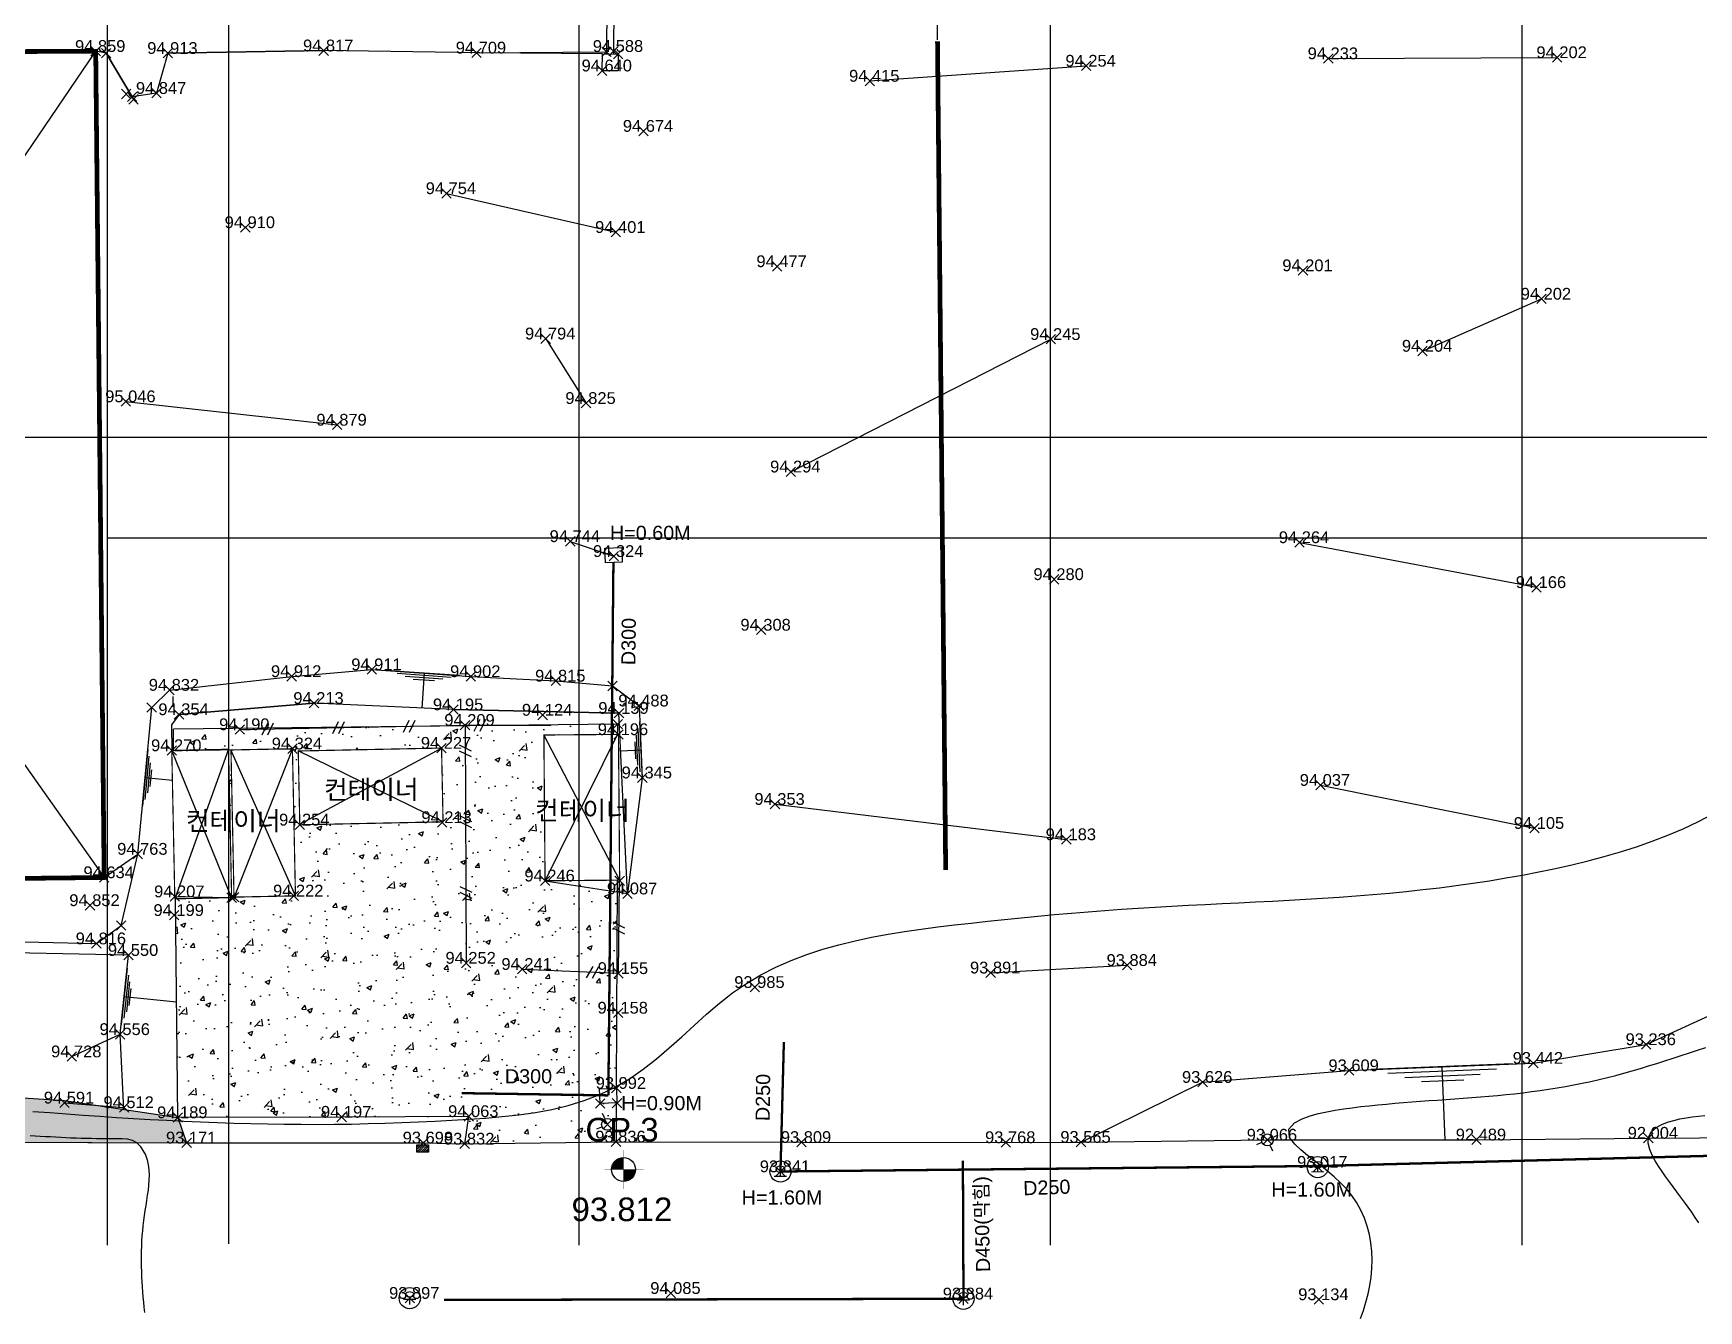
# Model space of a CAD drawing. Header units: millimetres. Extents: x 215151 to 215617, y 463010 to 463219.
# Drawn here: x 215213.4 to 215284.1, y 463063 to 463117.1 of the extents above; entities that cross this region are included whole.
import ezdxf
from ezdxf.enums import TextEntityAlignment as Align

# ---------------------------------------------------------------- set-up
doc = ezdxf.new("R2010")
doc.units = ezdxf.units.MM
doc.header["$MEASUREMENT"] = 0
doc.header["$PDMODE"] = 3
doc.header["$PDSIZE"] = 0.2
doc.linetypes.add('DASHED2', pattern=[0.375, 0.25, -0.125])
for name, color, linetype in [('-$-FH', 2, 'Continuous'), ('-C-지반고', 1, 'Continuous'), ('-C-측점', 6, 'Continuous'), ('1M(48)', 48, 'Continuous'), ("CON'C(31)", 31, 'Continuous'), ('PTANNOTELE', 7, 'Continuous'), ('PTLAYER', 1, 'Continuous'), ('TEXT', 7, 'Continuous'), ('가로등(32)', 32, 'Continuous'), ('경사면(8)', 8, 'Continuous'), ('도각선(5)', 5, 'Continuous'), ('도근점(1)', 1, 'Continuous'), ('도시가스맨홀(50)', 50, 'Continuous'), ('빗물받이(5)', 5, 'Continuous'), ('아스팔트도로(1)', 1, 'Continuous'), ('오수(34)', 34, 'Continuous'), ('우수맨홀(42)', 42, 'Continuous'), ('조경석해치(8)', 8, 'Continuous'), ('조립식건물(40)', 40, 'Continuous'), ('컨테이너(4)', 4, 'Continuous'), ('콘크리트수로(5)', 5, 'Continuous'), ('휀스(70)', 70, 'Continuous')]:
    doc.layers.add(name, color=color, linetype=linetype)
doc.styles.add('Arial_4', font='arial.ttf')
doc.styles.get("Standard").update_dxf_attribs({"font": 'simplex.shx'})
doc.styles.add('돋음체', font='')
doc.styles.get('돋음체').set_extended_font_data('DotumChe')
doc.dimstyles.get("Standard").update_dxf_attribs({"dimtxt": 0.18, "dimasz": 0.18, "dimexe": 0.18, "dimexo": 0.0625, "dimgap": 0.09, "dimtad": 1, "dimzin": 0, "dimdsep": 46, "dimtxsty": 'Standard', "dimcen": 0.09, "dimadec": 0, "dimazin": 0, "dimtfac": 1, "dimtdec": 4, "dimtofl": 0, "dimtmove": 0, "dimatfit": 3, "dimfxl": 1, "dimtolj": 1, "dimtzin": 0, "dimarcsym": 0})

# ---------------------------------------------------------------- blocks, each defined once
blk = doc.blocks.new('P')
at = {"layer": '휀스(70)', "linetype": 'Continuous'}
for points in [[(-0.25, -0.25), (0, 0.25)], [(0, -0.25), (0.25, 0.25)]]:
    blk.add_lwpolyline(points, dxfattribs=at)
blk = doc.blocks.new('o')
at = {"layer": '오수(34)'}
blk.add_circle((0, 0), 0.75, dxfattribs=at)
at = {"layer": '오수(34)', "style": '돋음체'}
blk.add_text('오', height=0.8, dxfattribs=at).set_placement((0, 0), align=Align.MIDDLE)
blk = doc.blocks.new('w')
at = {"layer": '우수맨홀(42)'}
blk.add_circle((0, 0), 0.75, dxfattribs=at)
at = {"layer": '우수맨홀(42)', "style": '돋음체'}
blk.add_text('우', height=0.8, dxfattribs=at).set_placement((0, 0), align=Align.MIDDLE)
blk = doc.blocks.new('F')
at = {"layer": '가로등(32)'}
for p, q in [((-0.19, 0.42), (-0.35, 0.77)), ((0.42, 0.19), (0.77, 0.35)), ((-0.42, -0.19), (-0.77, -0.35)), ((0.19, -0.42), (0.35, -0.77))]:
    blk.add_line(p, q, dxfattribs=at)
blk.add_circle((0, 0), 0.42, dxfattribs=at)
blk = doc.blocks.new('W1')
at = {"layer": '빗물받이(5)'}
h = blk.add_hatch(dxfattribs=at)
h.set_pattern_fill('ANSI31', color=256, scale=0.02, style=0)
h.set_pattern_definition([(45, (-178.083926, -134.613974), (-0.04490128, 0.04490128), [])])
h.paths.add_polyline_path([(0.26, 0.149), (-0.24, 0.149), (-0.24, -0.151), (0.26, -0.151)])
blk.add_lwpolyline([(-0.24, 0.149), (0.26, 0.149), (0.26, -0.151), (-0.24, -0.151), (-0.24, 0.149)], dxfattribs=at)
blk = doc.blocks.new('A$C483728D8')
at = {"layer": '도근점(1)', "color": 1, "const_width": 0.02}
for points in [[(0.803, 0), (0.803, 1.635)], [(1.659, 0.822), (0, 0.822)]]:
    blk.add_lwpolyline(points, dxfattribs=at)
at = {"layer": '도근점(1)', "color": 1, "const_width": 0.506}
for points in [[(0.803, 1.075, 0.414214), (0.55, 0.822, 1)], [(0.803, 0.569, 0.414214), (1.056, 0.822, 1)]]:
    blk.add_lwpolyline(points, format="xyb", dxfattribs=at)
at = {"layer": '도근점(1)', "color": 1}
blk.add_circle((0.803, 0.822), 0.506, dxfattribs=at)
blk = doc.blocks.new('*D20')
at = {"layer": 'DEFPOINTS', "color": 0, "transparency": 16777216}
for p in [(215251.742, 463122.225), (215251.796, 463116.78), (215191.799, 463116.188)]:
    blk.add_point(p, dxfattribs=at)
at = {"layer": 'TEXT', "color": 1, "lineweight": -2, "transparency": 16777216}
for p, q in [((215251.795, 463116.843), (215251.74, 463122.405)), ((215191.798, 463116.251), (215191.743, 463121.813)), ((215192.745, 463121.642), (215218.654, 463121.898)), ((215250.742, 463122.215), (215224.834, 463121.959))]:
    blk.add_line(p, q, dxfattribs=at)
at = {"layer": 'TEXT', "color": 1, "transparency": 16777216}
for points in [[(215250.741, 463122.382), (215250.744, 463122.048), (215251.742, 463122.225)], [(215192.743, 463121.809), (215192.747, 463121.476), (215191.745, 463121.633)]]:
    blk.add_solid(points, dxfattribs=at)
at = {"layer": 'TEXT', "color": 1, "transparency": 16777216, "insert": (215221.744, 463121.929), "char_height": 1, "attachment_point": 5}
blk.add_mtext('\\A1;60.000M', dxfattribs=at)

msp = doc.modelspace()

# ---------------------------------------------------------------- hatches: boundary and pattern name
at = {"layer": "CON'C(31)"}
h = msp.add_hatch(dxfattribs=at)
h.set_pattern_fill('AR-CONC', color=256, scale=0.3)
h.set_pattern_definition([(50, (0, 0), (2.151780548, -0.188256405), [0.225, -2.475]), (355, (0, 0), (-0.416254001, 2.256576401), [0.18, -1.98]), (100.45144446, (0.1793, -0.0157), (1.73552654, 2.068319973), [0.191220576, -2.103426336]), (46.1842, (0, 0.6), (3.201723992, -0.496557842), [0.3375, -3.7125]), (96.6356355, (0.2668, 0.5586), (2.803985837, 2.922355802), [0.286831026, -3.15514128]), (351.184164, (0, 0.6), (2.803985835, 2.9223558), [0.27, -2.970000003]), (21, (0.3, 0.45), (1.7907211564, -1.207856672), [0.225, -2.475]), (326, (0.3, 0.45), (0.729945996, 2.175450135), [0.18, -1.98]), (71.45144474, (0.4492, 0.3493), (2.52066713, 0.967593458), [0.19122057, -2.103426336]), (37.5, (0, 0), (0.036479566, 0.9986815615), [0, -1.956, 0, -2.01, 0, -1.9875]), (7.5, (0, 0), (0.7892086123, 1.1832351356), [0, -1.146, 0, -1.911, 0, -0.7575]), (327.5, (-0.669, 0), (1.6014673085, -0.0676646152), [0, -0.75, 0, -2.34, 0, -3.105]), (317.5, (-0.969, 0), (1.749558508, 0.300314947), [0, -0.975, 0, -1.554, 0, -2.205])])
h.paths.add_polyline_path([(215238.20223, 463081.20906), (215235.15026, 463081.18441), (215235.10033, 463087.36511), (215238.22635, 463087.39036), (215238.22805, 463087.8281), (215228.17419, 463087.71503), (215223.26706, 463087.621), (215223.28566, 463087.66005), (215219.38679, 463087.6162), (215219.39696, 463086.71192), (215221.72606, 463086.75977), (215221.85532, 463080.46786), (215219.46774, 463080.41881), (215219.57205, 463071.14367), (215226.52251, 463071.1639), (215231.91514, 463071.19225), (215231.74041, 463070.02467), (215238.15894, 463070.1127), (215238.16247, 463071.0178), (215238.02726, 463070.95639, -0.10698634), (215238.04981, 463070.85218, -1), (215237.54581, 463070.85218, -0.80670702), (215238.02726, 463070.95639), (215238.16247, 463071.0178), (215238.16538, 463071.76309), (215237.48739, 463071.73649), (215237.46284, 463072.36209), (215238.16782, 463072.38976)])
h.paths.add_polyline_path([(215224.56228, 463080.54318), (215221.95642, 463080.48965), (215221.82821, 463086.73049), (215224.43407, 463086.78403)], flags=16)
h.paths.add_polyline_path([(215224.74665, 463083.55685), (215224.68235, 463086.68685), (215230.75959, 463086.8117), (215230.82389, 463083.6817)], flags=16)
h.paths.add_polyline_path([(215236.60304, 463069.85011), (215240.22616, 463069.85018), (215240.22613, 463071.40237), (215236.603, 463071.40229)], flags=9)
h.paths.add_polyline_path([(215234.64471, 463083.47741), (215238.82151, 463083.47741), (215238.82151, 463084.8493), (215234.64471, 463084.8493)], flags=9)
h.paths.add_polyline_path([(215225.68869, 463084.36153), (215229.8655, 463084.36153), (215229.8655, 463085.73343), (215225.68869, 463085.73343)], flags=8)
h.paths.add_polyline_path([(215219.83436, 463083.03524), (215224.01116, 463083.03524), (215224.01116, 463084.40714), (215219.83436, 463084.40714)], flags=25)
at = {"layer": '조경석해치(8)'}
h = msp.add_hatch(dxfattribs=at)
h.set_pattern_fill('GRAVEL', color=256, scale=2)
h.set_pattern_definition([(228.012787504, (1.44, 2), (-16, -18), [0.269072, -26.638176094]), (184.969740728, (1.26, 1.8), (24, 2), [0.461736, -45.7118495225]), (132.510447078, (0.8, 1.76), (20, -22), [0.325576, -32.232065192]), (267.273689006, (0.02, 1.26), (2, 40), [0.420476, -41.627116083]), (292.833654178, (0, 0.84), (-10, 24), [0.41231, -40.818746256]), (357.273689006, (0.16, 0.46), (-40, 2), [0.420476, -41.627116083]), (37.694240467, (0.58, 0.44), (-26, -20), [0.556058, -55.049697098]), (72.255328375, (1.02, 0.78), (14, 44), [0.524976, -51.972642994]), (121.429565615, (1.18, 1.28), (-16, 26), [0.4219, -41.7681462195]), (175.23635831, (0.96, 1.64), (22, -2), [0.481664, -23.6015251576]), (222.397437798, (0.48, 1.68), (-24, -22), [0.622896, -61.6667500096]), (138.814074834, (2, 1.24), (-14, 12), [0.212602, -21.0476896255]), (171.46923439, (1.84, 1.38), (26, -4), [0.404474, -40.043022832]), (225, (1.44, 1.44), (-2e-16, -2), [0.282842, -2.545585125]), (203.198590514, (1.3, 1.68), (10, 4), [0.152316, -15.079230212]), (291.80140949, (1.16, 1.62), (-2, 6), [0.215406, -10.554923614]), (30.96375653, (1.24, 1.42), (6, 4), [0.349858, -11.31204579]), (161.56505118, (1.54, 1.6), (4, -2), [0.252982, -6.07157332]), (16.389540334, (0, 1.62), (20, 6), [0.3544, -35.085690293]), (70.346175942, (0.34, 1.72), (-8.000000000002, -22.000000000007), [0.297322, -29.434815495]), (293.198590514, (1.54, 2), (-4, 10), [0.30463, -14.926916212]), (343.610459666, (1.66, 1.72), (-20, 6), [0.3544, -35.085690293]), (339.44395478, (0, 0.38), (-10, 4), [0.34176, -16.746247491]), (294.77514057, (0.32, 0.26), (-10, 22), [0.286356, -28.3492861266]), (66.801409486, (1.56, 0), (4, 10), [0.30463, -14.926916212]), (17.354024636, (1.68, 0.28), (-26, -8), [0.335262, -33.1908472285]), (69.44395478, (0.58, 0), (-4, -10), [0.17088, -16.917127491]), (101.30993247, (1.44, 0), (-2, 8), [0.10198, -10.096059027]), (165.96375653, (1.42, 0.1), (6, -2), [0.41231, -7.833901251]), (186.009005957, (1.02, 0.2), (20, 2), [0.3821, -37.827846349]), (303.69006753, (1.24, 1.24), (-2, 4), [0.288444, -6.922658551]), (353.157226587, (1.4, 1), (34, -4), [0.503588, -49.855125248]), (60.9453959, (1.9, 0.94), (-8, -14), [0.205912, -20.385348282]), (90, (2, 1.12), (-2, 2), [0.12, -1.88]), (120.256437164, (0.98, 0.26), (8, -14), [0.277848, -27.507039979]), (48.012787504, (0.84, 0.5), (16, 18), [0.538144, -26.369104094]), (0, (1.2, 0.9), (2, 2), [0.52, -1.48]), (325.30484647, (1.72, 0.9), (20, -14), [0.316228, -31.306548602]), (254.0546041, (1.98, 0.72), (-2, -8), [0.291204, -14.2690157786]), (207.645975364, (1.9, 0.44), (-38, -20), [0.47413, -46.9389483645]), (175.42607874, (1.48, 0.22), (-26, 2), [0.501598, -49.658146816])])
h.paths.add_polyline_path([(215199.13313, 463072.71018), (215193.62077, 463073.77794), (215192.17104, 463074.71418), (215190.82678, 463076.61699), (215190.25122, 463078.72278), (215189.89011, 463082.66356), (215190.5178, 463085.20484), (215189.95347, 463086.06292), (215188.40552, 463084.85649), (215188.42093, 463081.03199), (215188.50713, 463078.77867, 0.06556503), (215189.28285, 463075.94687, 0.06906455), (215190.9488, 463073.05327, 0.1138141), (215194.11677, 463070.59531, 0.1339401), (215196.09528, 463070.09726), (215197.07063, 463070.09736), (215202.82823, 463070.09631), (215211.55032, 463070.09585), (215219.94798, 463070.07168), (215219.57205, 463071.14367), (215214.76504, 463071.86971), (215209.0471, 463072.23027), (215205.26519, 463071.96832)])

# ---------------------------------------------------------------- linework, layer by layer
at = {"layer": '-$-FH'}
for points in [[(215191.77585, 463116.25395), (215216.4486, 463081.32255)], [(215192.11892, 463081.04892), (215216.09039, 463116.36425)]]:
    msp.add_lwpolyline(points, dxfattribs=at)
at = {"layer": '-C-지반고'}
for p, q in [((215216.5353, 463116.28554, 94.83962), (215217.64002, 463114.42783, 94.81546)), ((215219.15243, 463116.28093, 94.91345), (215225.76109, 463116.38729, 94.81732)), ((215232.2395, 463116.2963, 94.70853), (215237.75175, 463116.33804, 94.61214)), ((215268.37288, 463116.05449, 94.23256), (215278.07738, 463116.10025, 94.20158)), ((215248.92178, 463115.10213, 94.41472), (215258.09909, 463115.74003, 94.254)), ((215230.96473, 463110.33439, 94.75397), (215238.14965, 463108.68889, 94.40129)), ((215272.3711, 463103.65034, 94.20391), (215277.41076, 463105.85793, 94.20185)), ((215235.17666, 463104.17157, 94.79385), (215236.88811, 463101.43488, 94.82452)), ((215245.57299, 463098.52973, 94.29446), (215256.60178, 463104.1492, 94.24471)), ((215217.37104, 463101.50926, 95.04553), (215226.32733, 463100.51517, 94.87858)), ((215236.22082, 463095.57801, 94.74433), (215238.06236, 463094.94581, 94.32398)), ((215267.15095, 463095.53274, 94.26422), (215277.20064, 463093.62899, 94.16646)), ((215219.21828, 463089.27296, 94.83151), (215224.40207, 463089.85149, 94.91163)), ((215235.6047, 463089.66004, 94.81513), (215238.00588, 463089.44434, 94.6412)), ((215219.62394, 463088.23849, 94.3535), (215225.34886, 463088.71396, 94.21324)), ((215231.27007, 463088.44202, 94.19546), (215238.28513, 463088.29309, 94.15897)), ((215219.31672, 463086.71027, 94.26972), (215224.43407, 463086.78403, 94.32368)), ((215268.03852, 463085.24065, 94.03697), (215277.11707, 463083.41423, 94.10546)), ((215244.90508, 463084.43231, 94.35301), (215257.25976, 463082.93462, 94.18269)), ((215216.4486, 463081.32255, 94.63443), (215217.87712, 463082.31777, 94.76276)), ((215235.15026, 463081.18441, 94.24622), (215238.65092, 463080.63771, 94.0871)), ((215219.44404, 463080.51229, 94.20698), (215221.85532, 463080.46786, 94.35007)), ((215216.11782, 463078.51829, 94.81648), (215217.17271, 463079.29007, 94.68339)), ((215234.17627, 463077.43271, 94.24106), (215238.26082, 463077.25825, 94.15473)), ((215254.05065, 463077.28356, 93.89066), (215259.84422, 463077.60148, 93.88443)), ((215215.07449, 463073.72615, 94.72755), (215217.12966, 463074.67112, 94.55565)), ((215269.25448, 463073.13699, 93.60851), (215277.06982, 463073.45194, 93.44209)), ((215214.76684, 463071.76678, 94.59097), (215217.29627, 463071.57277, 94.51238)), ((215226.52251, 463071.1639, 94.19659), (215219.57205, 463071.14367, 94.18914)), ((215211.55032, 463070.09585, 92.65984), (215219.94798, 463070.07168, 93.17057)), ((215219.94798, 463070.07168, 93.17057), (215229.98734, 463070.07112, 93.69781)), ((215231.74041, 463070.02467, 93.83157), (215238.15894, 463070.1127, 93.83636)), ((215254.68991, 463070.08729, 93.76806), (215257.88284, 463070.10107, 93.56461)), ((215274.65456, 463070.20155, 92.48852), (215281.94787, 463070.27417, 92.00398))]:
    msp.add_line(p, q, dxfattribs=at)
at = {"layer": '-C-측점'}
for points in [[(215216.5786, 463125.72332), (215216.5786, 463065.72332)], [(215221.71858, 463125.78832), (215221.71858, 463065.78832)], [(215236.5786, 463125.72332), (215236.5786, 463065.72332)], [(215256.5786, 463125.72332), (215256.5786, 463065.72332)], [(215276.5786, 463125.72332), (215276.5786, 463065.72332)], [(215216.5786, 463095.72332), (215299.86862, 463095.72332)]]:
    msp.add_lwpolyline(points, dxfattribs=at)
at = {"layer": '1M(48)'}
for points, elevation in [([(215213.43004, 463071.40313), (215214.13966, 463071.34935), (215214.13966, 463071.34935), (215214.84926, 463071.29533), (215214.84926, 463071.29533), (215215.559, 463071.24316), (215215.559, 463071.24316), (215216.26892, 463071.19358), (215216.26892, 463071.19358), (215216.97903, 463071.14671), (215216.97903, 463071.14671), (215217.68932, 463071.1027), (215217.68932, 463071.1027), (215218.39979, 463071.06168), (215218.39979, 463071.06168), (215219.11043, 463071.02377), (215219.11043, 463071.02377), (215219.82124, 463070.98912), (215219.82124, 463070.98912), (215220.53221, 463070.95787), (215220.53221, 463070.95787), (215221.24333, 463070.93024), (215221.24333, 463070.93024), (215221.95458, 463070.90646), (215221.95458, 463070.90646), (215222.66596, 463070.88676), (215222.66596, 463070.88676), (215223.37745, 463070.87136), (215223.37745, 463070.87136), (215224.08902, 463070.86051), (215224.08902, 463070.86051), (215224.80064, 463070.85444), (215224.80064, 463070.85444), (215225.51229, 463070.85337), (215225.51229, 463070.85337), (215226.22393, 463070.85755), (215226.22393, 463070.85755), (215226.93552, 463070.86721), (215226.93552, 463070.86721), (215227.64701, 463070.88234), (215227.64701, 463070.88234), (215228.35837, 463070.90271), (215228.35837, 463070.90271), (215229.06957, 463070.92807), (215229.06957, 463070.92807), (215229.78059, 463070.95814), (215229.78059, 463070.95814), (215230.4914, 463070.99267), (215230.4914, 463070.99267), (215231.202, 463071.03138), (215231.202, 463071.03138), (215231.91238, 463071.07402), (215231.91238, 463071.07402), (215232.62244, 463071.12154), (215232.62244, 463071.12154), (215233.33171, 463071.17954), (215233.33171, 463071.17954), (215234.03936, 463071.25476), (215234.03936, 463071.25476), (215234.74402, 463071.35395), (215234.74402, 463071.35395), (215235.44366, 463071.48379), (215235.44366, 463071.48379), (215236.13537, 463071.65066), (215236.13537, 463071.65066), (215236.8154, 463071.85999), (215236.8154, 463071.85999), (215237.47916, 463072.11621), (215237.47916, 463072.11621), (215238.12067, 463072.42382), (215238.12067, 463072.42382), (215238.73343, 463072.78531), (215238.73343, 463072.78531), (215239.31729, 463073.19196), (215239.31729, 463073.19196), (215239.87666, 463073.63181), (215239.87666, 463073.63181), (215240.41769, 463074.09407), (215240.41769, 463074.09407), (215240.94746, 463074.56923), (215240.94746, 463074.56923), (215241.47347, 463075.04858), (215241.47347, 463075.04858), (215242.00333, 463075.52364), (215242.00333, 463075.52364), (215242.54462, 463075.98561), (215242.54462, 463075.98561), (215243.10458, 463076.42468), (215243.10458, 463076.42468), (215243.68949, 463076.82982), (215243.68949, 463076.82982), (215244.30057, 463077.1943), (215244.30057, 463077.1943), (215244.93369, 463077.51903), (215244.93369, 463077.51903), (215245.5847, 463077.80625), (215245.5847, 463077.80625), (215246.24994, 463078.05884), (215246.24994, 463078.05884), (215246.9263, 463078.28), (215246.9263, 463078.28), (215247.61122, 463078.47307), (215247.61122, 463078.47307), (215248.30264, 463078.64142), (215248.30264, 463078.64142), (215248.99895, 463078.78832), (215248.99895, 463078.78832), (215249.69887, 463078.91694), (215249.69887, 463078.91694), (215250.40142, 463079.03031), (215250.40142, 463079.03031), (215251.10586, 463079.13136), (215251.10586, 463079.13136), (215251.8116, 463079.2229), (215251.8116, 463079.2229), (215252.51818, 463079.30773), (215252.51818, 463079.30773), (215253.22522, 463079.38858), (215253.22522, 463079.38858), (215253.93254, 463079.46697), (215253.93254, 463079.46697), (215254.64015, 463079.54272), (215254.64015, 463079.54272), (215255.34807, 463079.61558), (215255.34807, 463079.61558), (215256.0563, 463079.68527), (215256.0563, 463079.68527), (215256.76486, 463079.75151), (215256.76486, 463079.75151), (215257.47376, 463079.81403), (215257.47376, 463079.81403), (215258.183, 463079.87257), (215258.183, 463079.87257), (215258.89258, 463079.92688), (215258.89258, 463079.92688), (215259.60248, 463079.97675), (215259.60248, 463079.97675), (215260.31266, 463080.02256), (215260.31266, 463080.02256), (215261.02305, 463080.06495), (215261.02305, 463080.06495), (215261.7336, 463080.10455), (215261.7336, 463080.10455), (215262.44426, 463080.14204), (215262.44426, 463080.14204), (215263.155, 463080.17807), (215263.155, 463080.17807), (215263.86579, 463080.21329), (215263.86579, 463080.21329), (215264.57657, 463080.24836), (215264.57657, 463080.24836), (215265.28733, 463080.28395), (215265.28733, 463080.28395), (215265.99804, 463080.3207), (215265.99804, 463080.3207), (215266.70864, 463080.35926), (215266.70864, 463080.35926), (215267.41911, 463080.40027), (215267.41911, 463080.40027), (215268.12939, 463080.44437), (215268.12939, 463080.44437), (215268.83943, 463080.49219), (215268.83943, 463080.49219), (215269.54917, 463080.54433), (215269.54917, 463080.54433), (215270.25853, 463080.60139), (215270.25853, 463080.60139), (215270.96742, 463080.66395), (215270.96742, 463080.66395), (215271.67574, 463080.7326), (215271.67574, 463080.7326), (215272.3834, 463080.80786), (215272.3834, 463080.80786), (215273.09025, 463080.89027), (215273.09025, 463080.89027), (215273.79617, 463080.98034), (215273.79617, 463080.98034), (215274.50101, 463081.07853), (215274.50101, 463081.07853), (215275.20461, 463081.1853), (215275.20461, 463081.1853), (215275.90678, 463081.30107), (215275.90678, 463081.30107), (215276.60733, 463081.42622), (215276.60733, 463081.42622), (215277.30608, 463081.56111), (215277.30608, 463081.56111), (215278.00281, 463081.70607), (215278.00281, 463081.70607), (215278.69719, 463081.8619), (215278.69719, 463081.8619), (215279.38869, 463082.03004), (215279.38869, 463082.03004), (215280.07666, 463082.21205), (215280.07666, 463082.21205), (215280.76034, 463082.40959), (215280.76034, 463082.40959), (215281.43878, 463082.6244), (215281.43878, 463082.6244), (215282.11085, 463082.85838), (215282.11085, 463082.85838), (215282.77515, 463083.11353), (215282.77515, 463083.11353), (215283.43001, 463083.39201), (215283.43001, 463083.39201), (215284.07336, 463083.69609), (215284.07336, 463083.69609), (215284.70274, 463084.02812)], 94), ([(215269.73434, 463062.6224), (215269.86085, 463062.96324), (215269.86085, 463062.96324), (215269.96989, 463063.31006), (215269.96989, 463063.31006), (215270.06097, 463063.66202), (215270.06097, 463063.66202), (215270.13343, 463064.01829), (215270.13343, 463064.01829), (215270.18638, 463064.37798), (215270.18638, 463064.37798), (215270.21871, 463064.74009), (215270.21871, 463064.74009), (215270.22914, 463065.10349), (215270.22914, 463065.10349), (215270.21628, 463065.46681), (215270.21628, 463065.46681), (215270.17866, 463065.82839), (215270.17866, 463065.82839), (215270.11485, 463066.18627), (215270.11485, 463066.18627), (215270.02359, 463066.53814), (215270.02359, 463066.53814), (215269.90395, 463066.88139), (215269.90395, 463066.88139), (215269.75552, 463067.2132), (215269.75552, 463067.2132), (215269.57854, 463067.53069), (215269.57854, 463067.53069), (215269.37402, 463067.83118), (215269.37402, 463067.83118), (215269.14377, 463068.11244), (215269.14377, 463068.11244), (215268.89254, 463068.37519), (215268.89254, 463068.37519), (215268.62651, 463068.623), (215268.62651, 463068.623), (215268.35029, 463068.85944), (215268.35029, 463068.85944), (215268.06743, 463069.0879), (215268.06743, 463069.0879), (215267.78103, 463069.31192), (215267.78103, 463069.31192), (215267.49446, 463069.53574), (215267.49446, 463069.53574), (215267.21256, 463069.76538), (215267.21256, 463069.76538), (215266.94544, 463070.01189), (215266.94544, 463070.01189), (215266.72832, 463070.30172), (215266.72832, 463070.30172), (215266.70421, 463070.65314), (215266.70421, 463070.65314), (215266.94309, 463070.92069), (215266.94309, 463070.92069), (215267.26376, 463071.09071), (215267.26376, 463071.09071), (215267.60604, 463071.21294), (215267.60604, 463071.21294), (215267.95689, 463071.30827), (215267.95689, 463071.30827), (215268.31202, 463071.3863), (215268.31202, 463071.3863), (215268.66959, 463071.45223), (215268.66959, 463071.45223), (215269.02872, 463071.5092), (215269.02872, 463071.5092), (215269.38885, 463071.55931), (215269.38885, 463071.55931), (215269.74969, 463071.60402), (215269.74969, 463071.60402), (215270.11104, 463071.6444), (215270.11104, 463071.6444), (215270.47267, 463071.68127), (215270.47267, 463071.68127), (215270.83466, 463071.71531), (215270.83466, 463071.71531), (215271.19686, 463071.74705), (215271.19686, 463071.74705), (215271.55935, 463071.77694), (215271.55935, 463071.77694), (215271.92184, 463071.80538), (215271.92184, 463071.80538), (215272.28441, 463071.83272), (215272.28441, 463071.83272), (215272.64704, 463071.85928), (215272.64704, 463071.85928), (215273.00971, 463071.88537), (215273.00971, 463071.88537), (215273.37239, 463071.91128), (215273.37239, 463071.91128), (215273.73506, 463071.93733), (215273.73506, 463071.93733), (215274.0977, 463071.96382), (215274.0977, 463071.96382), (215274.46028, 463071.99109), (215274.46028, 463071.99109), (215274.82277, 463072.01951), (215274.82277, 463072.01951), (215275.18514, 463072.0495), (215275.18514, 463072.0495), (215275.54733, 463072.08156), (215275.54733, 463072.08156), (215275.90928, 463072.11627), (215275.90928, 463072.11627), (215276.27092, 463072.154), (215276.27092, 463072.154), (215276.63221, 463072.19501), (215276.63221, 463072.19501), (215276.99308, 463072.23954), (215276.99308, 463072.23954), (215277.35347, 463072.28783), (215277.35347, 463072.28783), (215277.71329, 463072.34016), (215277.71329, 463072.34016), (215278.07246, 463072.39676), (215278.07246, 463072.39676), (215278.43089, 463072.45788), (215278.43089, 463072.45788), (215278.78848, 463072.52372), (215278.78848, 463072.52372), (215279.14514, 463072.59444), (215279.14514, 463072.59444), (215279.50077, 463072.67016), (215279.50077, 463072.67016), (215279.8553, 463072.75089), (215279.8553, 463072.75089), (215280.20866, 463072.83658), (215280.20866, 463072.83658), (215280.56082, 463072.92707), (215280.56082, 463072.92707), (215280.91178, 463073.0221), (215280.91178, 463073.0221), (215281.26158, 463073.12129), (215281.26158, 463073.12129), (215281.61031, 463073.22421), (215281.61031, 463073.22421), (215281.95812, 463073.33035), (215281.95812, 463073.33035), (215282.30506, 463073.43915), (215282.30506, 463073.43915), (215282.65135, 463073.55004), (215282.65135, 463073.55004), (215282.99714, 463073.66244), (215282.99714, 463073.66244), (215283.34268, 463073.77563), (215283.34268, 463073.77563), (215283.68816, 463073.88898), (215283.68816, 463073.88898), (215284.0338, 463074.00187), (215284.0338, 463074.00187), (215284.37977, 463074.11375)], 93), ([(215284.08497, 463066.67863), (215283.93906, 463066.9031), (215283.93906, 463066.9031), (215283.78831, 463067.12434), (215283.78831, 463067.12434), (215283.63384, 463067.34301), (215283.63384, 463067.34301), (215283.47664, 463067.55973), (215283.47664, 463067.55973), (215283.31762, 463067.77512), (215283.31762, 463067.77512), (215283.15763, 463067.98979), (215283.15763, 463067.98979), (215282.99756, 463068.2044), (215282.99756, 463068.2044), (215282.83838, 463068.41967), (215282.83838, 463068.41967), (215282.68123, 463068.63643), (215282.68123, 463068.63643), (215282.52757, 463068.85567), (215282.52757, 463068.85567), (215282.37938, 463069.07864), (215282.37938, 463069.07864), (215282.23964, 463069.30699), (215282.23964, 463069.30699), (215282.11317, 463069.54291), (215282.11317, 463069.54291), (215282.0088, 463069.78926), (215282.0088, 463069.78926), (215281.94439, 463070.04863), (215281.94439, 463070.04863), (215281.95685, 463070.31441), (215281.95685, 463070.31441), (215282.08015, 463070.54962), (215282.08015, 463070.54962), (215282.28066, 463070.72562), (215282.28066, 463070.72562), (215282.51561, 463070.85331), (215282.51561, 463070.85331), (215282.76552, 463070.949), (215282.76552, 463070.949), (215283.0227, 463071.02327), (215283.0227, 463071.02327), (215283.28376, 463071.08253), (215283.28376, 463071.08253), (215283.54708, 463071.13083), (215283.54708, 463071.13083), (215283.81179, 463071.1709), (215283.81179, 463071.1709), (215284.07738, 463071.20463), (215284.07738, 463071.20463), (215284.34354, 463071.23343)], 92), ([(215213.30676, 463070.38653), (215213.52314, 463070.37211), (215213.52314, 463070.37211), (215213.73954, 463070.3581), (215213.73954, 463070.3581), (215213.95598, 463070.34459), (215213.95598, 463070.34459), (215214.17245, 463070.33169), (215214.17245, 463070.33169), (215214.38896, 463070.3195), (215214.38896, 463070.3195), (215214.60552, 463070.30812), (215214.60552, 463070.30812), (215214.82212, 463070.29764), (215214.82212, 463070.29764), (215215.03877, 463070.28814), (215215.03877, 463070.28814), (215215.25547, 463070.27971), (215215.25547, 463070.27971), (215215.4722, 463070.27243), (215215.4722, 463070.27243), (215215.68897, 463070.26639), (215215.68897, 463070.26639), (215215.90578, 463070.26164), (215215.90578, 463070.26164), (215216.12261, 463070.25827), (215216.12261, 463070.25827), (215216.33945, 463070.25633), (215216.33945, 463070.25633), (215216.55631, 463070.25589), (215216.55631, 463070.25589), (215216.77316, 463070.25698), (215216.77316, 463070.25698), (215216.99, 463070.25965), (215216.99, 463070.25965), (215217.20684, 463070.25942), (215217.20684, 463070.25942), (215217.42282, 463070.24156), (215217.42282, 463070.24156), (215217.63208, 463070.18654), (215217.63208, 463070.18654), (215217.81788, 463070.07641), (215217.81788, 463070.07641), (215217.97001, 463069.92236), (215217.97001, 463069.92236), (215218.09589, 463069.74599), (215218.09589, 463069.74599), (215218.19575, 463069.5537), (215218.19575, 463069.5537), (215218.26897, 463069.34973), (215218.26897, 463069.34973), (215218.31732, 463069.13845), (215218.31732, 463069.13845), (215218.34412, 463068.92333), (215218.34412, 463068.92333), (215218.35319, 463068.70671), (215218.35319, 463068.70671), (215218.34821, 463068.48994), (215218.34821, 463068.48994), (215218.33243, 463068.27368), (215218.33243, 463068.27368), (215218.30862, 463068.05814), (215218.30862, 463068.05814), (215218.27919, 463067.8433), (215218.27919, 463067.8433), (215218.2462, 463067.62897), (215218.2462, 463067.62897), (215218.21154, 463067.4149), (215218.21154, 463067.4149), (215218.17702, 463067.20081), (215218.17702, 463067.20081), (215218.14441, 463066.98642), (215218.14441, 463066.98642), (215218.11534, 463066.77153), (215218.11534, 463066.77153), (215218.09022, 463066.55614), (215218.09022, 463066.55614), (215218.06897, 463066.34033), (215218.06897, 463066.34033), (215218.05152, 463066.12417), (215218.05152, 463066.12417), (215218.03777, 463065.90776), (215218.03777, 463065.90776), (215218.02761, 463065.69114), (215218.02761, 463065.69114), (215218.02092, 463065.47439), (215218.02092, 463065.47439), (215218.01756, 463065.25756), (215218.01756, 463065.25756), (215218.0174, 463065.0407), (215218.0174, 463065.0407), (215218.02029, 463064.82387), (215218.02029, 463064.82387), (215218.02606, 463064.60709), (215218.02606, 463064.60709), (215218.03453, 463064.3904), (215218.03453, 463064.3904), (215218.04555, 463064.17382), (215218.04555, 463064.17382), (215218.05891, 463063.95738), (215218.05891, 463063.95738), (215218.07444, 463063.74108), (215218.07444, 463063.74108), (215218.09194, 463063.52493), (215218.09194, 463063.52493), (215218.1112, 463063.30893), (215218.1112, 463063.30893), (215218.13203, 463063.09308), (215218.13203, 463063.09308), (215218.15421, 463062.87736)], 93)]:
    msp.add_lwpolyline(points, dxfattribs=dict(at, elevation=elevation))
at = {"layer": "CON'C(31)"}
for points in [[(215219.37625, 463088.55357), (215219.37125, 463088.9978)], [(215238.22805, 463087.8281), (215219.38679, 463087.6162)], [(215238.22805, 463087.8281), (215238.22635, 463087.39036)], [(215219.39696, 463086.71192), (215219.38679, 463087.6162)], [(215238.20223, 463081.20906), (215238.16782, 463072.38976)], [(215219.57205, 463071.14367), (215219.46774, 463080.41881)], [(215238.16538, 463071.76309), (215238.15894, 463070.1127)], [(215231.74041, 463070.02467), (215231.91514, 463071.19225), (215226.52251, 463071.1639), (215219.57205, 463071.14367)]]:
    msp.add_lwpolyline(points, dxfattribs=at)
at = {"layer": 'PTLAYER'}
for p in [(215216.09039, 463116.36425, 94.85914), (215216.5353, 463116.28554, 94.83962), (215219.15243, 463116.28093, 94.91345), (215225.76109, 463116.38729, 94.81732), (215232.2395, 463116.2963, 94.70853), (215237.75175, 463116.33804, 94.61214), (215238.05206, 463116.36528, 94.58777), (215238.24938, 463116.24401, 94.64342), (215258.09909, 463115.74003, 94.254), (215268.37288, 463116.05449, 94.23256), (215278.07738, 463116.10025, 94.20158), (215237.57613, 463115.5387, 94.63973), (215248.92178, 463115.10213, 94.41472), (215217.38716, 463114.54786, 94.90451), (215217.64002, 463114.42783, 94.81546), (215217.69749, 463114.32183, 94.96597), (215218.67243, 463114.58557, 94.84717), (215239.32727, 463112.97753, 94.67441), (215230.96473, 463110.33439, 94.75397), (215222.43589, 463108.89236, 94.90956), (215238.14965, 463108.68889, 94.40129), (215244.99278, 463107.23718, 94.47738), (215267.29724, 463107.0639, 94.20053), (215277.41076, 463105.85793, 94.20185), (215235.17666, 463104.17157, 94.79385), (215256.60178, 463104.1492, 94.24471), (215272.3711, 463103.65034, 94.20391), (215217.37104, 463101.50926, 95.04553), (215236.88811, 463101.43488, 94.82452), (215226.32733, 463100.51517, 94.87858), (215245.57299, 463098.52973, 94.29446), (215236.22082, 463095.57801, 94.74433), (215267.15095, 463095.53274, 94.26422), (215238.06236, 463094.94581, 94.32398), (215256.7424, 463093.96666, 94.28002), (215277.20064, 463093.62899, 94.16646), (215244.31351, 463091.82058, 94.3078), (215224.40207, 463089.85149, 94.91163), (215227.80723, 463090.14224, 94.91083), (215231.99794, 463089.85058, 94.90235), (215235.6047, 463089.66004, 94.81513), (215219.21828, 463089.27296, 94.83151), (215238.00588, 463089.44434, 94.6412), (215218.46406, 463088.53036, 94.77199), (215219.62394, 463088.23849, 94.3535), (215225.34886, 463088.71396, 94.21324), (215231.27007, 463088.44202, 94.19546), (215235.04777, 463088.21419, 94.12404), (215238.28513, 463088.29309, 94.15897), (215239.1346, 463088.60829, 94.48792), (215222.20299, 463087.60061, 94.18971), (215231.7542, 463087.78363, 94.20884), (215238.22805, 463087.8281, 94.1834), (215224.43407, 463086.78403, 94.32368), (215230.75959, 463086.8117, 94.22674), (215238.2638, 463087.39066, 94.19556), (215219.31672, 463086.71027, 94.26972), (215239.27514, 463085.55558, 94.34501), (215268.03852, 463085.24065, 94.03697), (215244.90508, 463084.43231, 94.35301), (215224.74665, 463083.55685, 94.25373), (215230.78206, 463083.65904, 94.21293), (215277.11707, 463083.41423, 94.10546), (215257.25976, 463082.93462, 94.18269), (215217.87712, 463082.31777, 94.76276), (215216.4486, 463081.32255, 94.63443), (215235.15026, 463081.18441, 94.24622), (215238.31396, 463081.18046, 94.08261), (215219.44404, 463080.51229, 94.20698), (215221.85532, 463080.46786, 94.35007), (215221.95642, 463080.48965, 94.27353), (215224.48961, 463080.54612, 94.22222), (215238.65092, 463080.63771, 94.0871), (215215.8474, 463080.13995, 94.85225), (215219.4186, 463079.72035, 94.19909), (215217.17271, 463079.29007, 94.68339), (215216.11782, 463078.51829, 94.81648), (215217.48404, 463078.02781, 94.54988), (215231.80285, 463077.69552, 94.25238), (215259.84422, 463077.60148, 93.88443), (215234.17627, 463077.43271, 94.24106), (215238.26082, 463077.25825, 94.15473), (215254.05065, 463077.28356, 93.89066), (215244.05179, 463076.66793, 93.98513), (215238.25371, 463075.57918, 94.15784), (215217.12966, 463074.67112, 94.55565), (215281.85705, 463074.24399, 93.23552), (215215.07449, 463073.72615, 94.72755), (215277.06982, 463073.45194, 93.44209), (215263.04283, 463072.64412, 93.62565), (215269.25448, 463073.13699, 93.60851), (215238.17481, 463072.39003, 93.99174), (215214.76684, 463071.76678, 94.59097), (215217.29627, 463071.57277, 94.51238), (215237.48739, 463071.73649, 93.97365), (215238.20004, 463071.74701, 93.98823), (215219.57205, 463071.14367, 94.18914), (215226.52251, 463071.1639, 94.19659), (215231.91514, 463071.19225, 94.06315), (215231.91514, 463071.19225, 94.06315), (215237.79781, 463070.85218, 93.95173), (215219.94798, 463070.07168, 93.17057), (215229.98734, 463070.07112, 93.69781), (215231.74041, 463070.02467, 93.83157), (215238.15894, 463070.1127, 93.83636), (215246.02719, 463070.09365, 93.80924), (215254.68991, 463070.08729, 93.76806), (215257.88284, 463070.10107, 93.56461), (215265.78894, 463070.19238, 93.06626), (215274.65456, 463070.20155, 92.48852), (215281.94787, 463070.27417, 92.00398), (215245.13536, 463068.8536, 93.84147), (215267.92578, 463069.04066, 93.01707), (215229.41013, 463063.48463, 93.89655), (215240.48887, 463063.69215, 94.08479), (215252.89698, 463063.4566, 93.88431), (215267.9726, 463063.42838, 93.134)]:
    msp.add_point(p, dxfattribs=at)
at = {"layer": '경사면(8)'}
for p, q in [((215231.52416, 463089.88355), (215228.5314, 463090.09184)), ((215231.16806, 463089.80809), (215228.87361, 463089.96778)), ((215230.81196, 463089.73263), (215229.21582, 463089.84372)), ((215230.81196, 463089.73263), (215229.21582, 463089.84372)), ((215230.02778, 463089.98769), (215229.9245, 463088.50382)), ((215230.45586, 463089.65717), (215229.55803, 463089.71966)), ((215239.27645, 463085.52728), (215239.16607, 463087.92474)), ((215238.99807, 463086.35535), (215238.96495, 463087.07459)), ((215239.09086, 463086.07933), (215239.03199, 463087.35798)), ((215239.09086, 463086.07933), (215239.03199, 463087.35798)), ((215239.18365, 463085.80331), (215239.09903, 463087.64136)), ((215218.29619, 463086.75346), (215218.07045, 463084.3641)), ((215218.3495, 463086.46718), (215218.17643, 463084.63534)), ((215239.22126, 463086.72601), (215238.3619, 463086.68645)), ((215218.18332, 463085.55878), (215219.34262, 463085.44926)), ((215218.4028, 463086.1809), (215218.28241, 463084.90657)), ((215218.4028, 463086.1809), (215218.28241, 463084.90657)), ((215218.45611, 463085.89461), (215218.38839, 463085.17781)), ((215217.42549, 463077.47323), (215217.17351, 463075.0865)), ((215217.47565, 463077.18638), (215217.28247, 463075.35655)), ((215217.52581, 463076.89953), (215217.39142, 463075.6266)), ((215217.52581, 463076.89953), (215217.39142, 463075.6266)), ((215217.57597, 463076.61268), (215217.50038, 463075.89666)), ((215217.2995, 463076.27986), (215219.51692, 463076.04576)), ((215276.19156, 463073.41655), (215270.19643, 463073.17495)), ((215275.50018, 463073.18852), (215270.90391, 463073.0033)), ((215274.8088, 463072.9605), (215271.6114, 463072.83165)), ((215274.8088, 463072.9605), (215271.6114, 463072.83165)), ((215273.19399, 463073.29575), (215273.31874, 463070.20017)), ((215274.11742, 463072.73248), (215272.31888, 463072.65999))]:
    msp.add_line(p, q, dxfattribs=at)
for points in [[(215257.88284, 463070.10107), (215263.04283, 463072.64412), (215269.25448, 463073.13699), (215277.06982, 463073.45194), (215281.85705, 463074.24399), (215285.53263, 463075.91488), (215289.55418, 463078.13032), (215294.64029, 463078.3771), (215296.12329, 463081.13092), (215295.06911, 463087.84904), (215295.66175, 463096.38686), (215296.58852, 463103.96236), (215296.43448, 463112.19556), (215296.54151, 463119.06175), (215297.46815, 463123.13545)], [(215192.72124, 463081.05569), (215193.15384, 463079.75814), (215194.54432, 463079.02386), (215203.63208, 463078.69057), (215211.22448, 463078.63995), (215216.11782, 463078.51829), (215217.17271, 463079.29007), (215217.87712, 463082.31777), (215218.46406, 463088.53036), (215219.21828, 463089.27296), (215224.40207, 463089.85149), (215227.80723, 463090.14224), (215231.99794, 463089.85058), (215235.6047, 463089.66004), (215238.00588, 463089.44434), (215239.1346, 463088.60829), (215239.27514, 463085.55558), (215238.65092, 463080.63771), (215238.28513, 463088.29309), (215231.27007, 463088.44202), (215225.34886, 463088.71396), (215219.62394, 463088.23849), (215219.29987, 463087.79973), (215219.31672, 463086.71027)], [(215217.28734, 463071.48875), (215217.12966, 463074.67112), (215217.48404, 463078.02781), (215210.49556, 463078.17086), (215203.41331, 463078.3341), (215194.36346, 463078.73185), (215192.10313, 463079.52429), (215192.11892, 463081.04892)]]:
    msp.add_lwpolyline(points, dxfattribs=at)
at = {"layer": '도각선(5)'}
msp.add_lwpolyline([(215150.7772, 463100), (215374.99597, 463100)], dxfattribs=at)
at = {"layer": '아스팔트도로(1)'}
for points in [[(215237.58094, 463116.24854), (215232.3871, 463116.29529), (215225.76109, 463116.38729), (215219.15243, 463116.28093), (215218.67243, 463114.58557), (215217.64002, 463114.42783), (215216.5353, 463116.28554), (215216.09039, 463116.36425)], [(215211.55032, 463070.09585), (215219.94798, 463070.07168), (215229.98734, 463070.07112), (215231.74041, 463070.02467), (215238.15894, 463070.1127), (215246.02719, 463070.09365), (215254.68991, 463070.08729), (215257.88284, 463070.10107), (215265.78894, 463070.19238), (215274.65456, 463070.20155), (215281.94787, 463070.27417), (215288.44106, 463070.30769)]]:
    msp.add_lwpolyline(points, dxfattribs=at)
at = {"layer": '오수(34)', "linetype": 'DASHED2', "ltscale": 5, "const_width": 0.1}
msp.add_lwpolyline([(215245.27921, 463074.34708), (215245.13536, 463068.8536), (215268.06743, 463069.0879), (215298.62583, 463069.88519), (215298.84728, 463053.55484)], dxfattribs=at)
at = {"layer": '우수맨홀(42)', "linetype": 'DASHED2', "ltscale": 5, "const_width": 0.1}
for points in [[(215237.83492, 463072.08166), (215238.04954, 463094.68217)], [(215237.83492, 463072.08166), (215231.61889, 463072.17632)], [(215252.89698, 463063.4566), (215252.87249, 463069.30968)], [(215252.89698, 463063.4566), (215230.86809, 463063.40613)]]:
    msp.add_lwpolyline(points, dxfattribs=at)
at = {"layer": '조경석해치(8)'}
msp.add_lwpolyline([(215188.40552, 463084.85649), (215189.95347, 463086.06292), (215190.5178, 463085.20484), (215189.89011, 463082.66356), (215190.25122, 463078.72278), (215190.82678, 463076.61699), (215192.17104, 463074.71418), (215193.62077, 463073.77794), (215199.13313, 463072.71018), (215205.26519, 463071.96832), (215209.0471, 463072.23027), (215214.76504, 463071.86971), (215219.57205, 463071.14367), (215219.94798, 463070.07168)], dxfattribs=at)
at = {"layer": '조립식건물(40)', "linetype": 'DASHED2', "ltscale": 10, "const_width": 0.2}
msp.add_lwpolyline([(215251.79584, 463116.78047), (215252.14271, 463081.64199)], dxfattribs=at)
at = {"layer": '조립식건물(40)', "const_width": 0.2}
msp.add_lwpolyline([(215192.11892, 463081.04892), (215216.4486, 463081.32255), (215216.09039, 463116.36425), (215191.77585, 463116.25395), (215192.11892, 463081.04892)], dxfattribs=at)
at = {"layer": '조립식건물(40)'}
for points in [[(215191.77585, 463116.25395), (215216.4486, 463081.32255)], [(215192.11892, 463081.04892), (215216.09039, 463116.36425)]]:
    msp.add_lwpolyline(points, dxfattribs=at)
at = {"layer": '컨테이너(4)', "const_width": 0.05}
for points in [[(215235.15026, 463081.18441), (215235.10033, 463087.36511), (215238.2638, 463087.39066), (215238.31372, 463081.20996)], [(215219.31672, 463086.71027), (215219.44597, 463080.41836), (215221.85532, 463080.46786), (215221.72606, 463086.75977)], [(215221.95642, 463080.48965), (215221.82821, 463086.73049), (215224.43407, 463086.78403), (215224.56228, 463080.54318)], [(215224.74665, 463083.55685), (215224.68235, 463086.68685), (215230.75959, 463086.8117), (215230.82389, 463083.6817)]]:
    msp.add_lwpolyline(points, close=True, dxfattribs=at)
at = {"layer": '컨테이너(4)'}
for points in [[(215235.10033, 463087.36511), (215238.31372, 463081.20996)], [(215235.15026, 463081.18441), (215238.22635, 463087.39036)], [(215221.85532, 463080.46786), (215219.31672, 463086.71027)], [(215221.72606, 463086.75977), (215219.44597, 463080.41836)], [(215224.56228, 463080.54318), (215221.82821, 463086.73049)], [(215224.43407, 463086.78403), (215221.95642, 463080.48965)], [(215230.82389, 463083.6817), (215224.68235, 463086.68685)], [(215224.74616, 463083.58057), (215230.75959, 463086.8117)]]:
    msp.add_lwpolyline(points, dxfattribs=at)
at = {"layer": '콘크리트수로(5)'}
for points in [[(215217.98578, 463145.96954), (215225.8298, 463146.03239), (215231.60898, 463146.12682), (215238.22946, 463146.14124), (215238.19003, 463140.39067), (215238.16653, 463133.24362), (215238.05125, 463116.24535)], [(215217.98578, 463145.66953), (215225.83346, 463145.73241), (215231.61175, 463145.82682), (215237.92739, 463145.84058), (215237.89004, 463140.39219), (215237.86653, 463133.24513), (215237.75126, 463116.24739)]]:
    msp.add_lwpolyline(points, dxfattribs=at)
for points in [[(215237.57613, 463115.5387), (215237.58094, 463116.24854), (215238.24938, 463116.24401), (215238.24456, 463115.53416)], [(215238.40021, 463095.3225), (215238.42476, 463094.6969), (215237.71279, 463094.66896), (215237.68825, 463095.29457)], [(215238.17481, 463072.39003), (215238.19936, 463071.76442), (215237.48739, 463071.73649), (215237.46284, 463072.36209)]]:
    msp.add_lwpolyline(points, close=True, dxfattribs=at)
at = {"layer": '휀스(70)'}
for points in [[(215222.20299, 463087.60061), (215231.7542, 463087.78363), (215235.3905, 463087.78363)], [(215231.7542, 463087.78363), (215231.80285, 463077.69552)], [(215234.17627, 463077.43271), (215238.26082, 463077.25825), (215238.31396, 463081.18046)]]:
    msp.add_lwpolyline(points, dxfattribs=at)

# ---------------------------------------------------------------- block references
at = {"layer": '가로등(32)', "xscale": 0.6, "yscale": 0.6, "zscale": 0.6}
for p in [(215237.79781, 463070.85218), (215265.78894, 463070.19238)]:
    msp.add_blockref('F', p, dxfattribs=at)
at = {"layer": '도근점(1)'}
msp.add_blockref('A$C483728D8', (215237.6777, 463068.11472), dxfattribs=at)
at = {"layer": '도시가스맨홀(50)', "xscale": 0.6, "yscale": 0.6, "zscale": 0.6}
for name, p in [('o', (215245.13536, 463068.8536)), ('o', (215267.92578, 463069.04066)), ('w', (215229.41013, 463063.48463)), ('w', (215252.89698, 463063.4566))]:
    msp.add_blockref(name, p, dxfattribs=at)
at = {"layer": '콘크리트수로(5)'}
msp.add_blockref('W1', (215229.94624, 463069.83078), dxfattribs=at)
at = {"layer": '휀스(70)'}
for p, rotation in [((215223.39203, 463087.62339), 1.097809788856094), ((215226.39148, 463087.68087), 1.097809788856094), ((215229.39093, 463087.73835), 1.097809788856094), ((215231.75945, 463086.69541), 270.2763418683718), ((215231.77392, 463083.69545), 270.2763418683718), ((215231.78838, 463080.69548), 270.2763418683718), ((215238.28672, 463079.16979), 89.2237182963981), ((215237.17353, 463077.30469), 357.5541738033302)]:
    msp.add_blockref('P', p, dxfattribs=dict(at, rotation=rotation))
msp.add_blockref('P', (215232.3905, 463087.78363), dxfattribs=at)

# ---------------------------------------------------------------- texts
at = {"layer": 'PTANNOTELE', "style": 'Arial_4'}
for s, p in [('94.859', (215215.21376, 463116.33328)), ('94.913', (215218.2758, 463116.24997)), ('94.817', (215224.88446, 463116.35633)), ('94.709', (215231.36287, 463116.26533)), ('94.588', (215237.17543, 463116.33432)), ('94.640', (215236.69949, 463115.50773)), ('94.254', (215257.22245, 463115.70906)), ('94.233', (215267.49624, 463116.02353)), ('94.202', (215277.20075, 463116.06929)), ('94.415', (215248.04514, 463115.07117)), ('94.847', (215217.7958, 463114.55461)), ('94.674', (215238.45064, 463112.94656)), ('94.754', (215230.0881, 463110.30343)), ('94.910', (215221.55926, 463108.86139)), ('94.401', (215237.27302, 463108.65793)), ('94.477', (215244.11615, 463107.20622)), ('94.201', (215266.42061, 463107.03294)), ('94.202', (215276.53413, 463105.82697)), ('94.794', (215234.30003, 463104.1406)), ('94.245', (215255.72514, 463104.11823)), ('94.204', (215271.49447, 463103.61938)), ('95.046', (215216.49441, 463101.4783)), ('94.825', (215236.01147, 463101.40391)), ('94.879', (215225.4507, 463100.48421)), ('94.294', (215244.69635, 463098.49877)), ('94.744', (215235.34418, 463095.54705)), ('94.264', (215266.27431, 463095.50177)), ('94.324', (215237.18573, 463094.91485)), ('94.280', (215255.86576, 463093.9357)), ('94.166', (215276.32401, 463093.59802)), ('94.308', (215243.43687, 463091.78961)), ('94.911', (215226.93059, 463090.11127)), ('94.912', (215223.52544, 463089.82053)), ('94.902', (215231.12131, 463089.81961)), ('94.815', (215234.72807, 463089.62907)), ('94.832', (215218.34164, 463089.242)), ('94.213', (215224.47223, 463088.683)), ('94.488', (215238.25796, 463088.57732)), ('94.354', (215218.74731, 463088.20753)), ('94.195', (215230.39344, 463088.41106)), ('94.124', (215234.17114, 463088.18322)), ('94.159', (215237.40849, 463088.26213)), ('94.190', (215221.32636, 463087.56964)), ('94.209', (215230.87756, 463087.75267)), ('94.196', (215237.38717, 463087.3597)), ('94.270', (215218.44008, 463086.67931)), ('94.324', (215223.55744, 463086.75306)), ('94.227', (215229.88296, 463086.78074)), ('94.345', (215238.39851, 463085.52461)), ('94.037', (215267.16189, 463085.20969)), ('94.353', (215244.02845, 463084.40135)), ('94.213', (215229.90542, 463083.62808)), ('94.254', (215223.87002, 463083.52589)), ('94.105', (215276.24044, 463083.38327)), ('94.763', (215217.00048, 463082.28681)), ('94.183', (215256.38312, 463082.90365)), ('94.634', (215215.57197, 463081.29158)), ('94.246', (215234.27362, 463081.15345)), ('94.852', (215214.97077, 463080.10899)), ('94.207', (215218.56741, 463080.48132)), ('94.222', (215223.61298, 463080.51516)), ('94.087', (215237.77429, 463080.60675)), ('94.199', (215218.54197, 463079.68939)), ('94.816', (215215.24119, 463078.48733)), ('94.550', (215216.60741, 463077.99685)), ('94.252', (215230.92622, 463077.66455)), ('94.241', (215233.29963, 463077.40175)), ('93.884', (215258.96759, 463077.57052)), ('94.155', (215237.38418, 463077.22728)), ('93.985', (215243.17515, 463076.63697)), ('93.891', (215253.17401, 463077.25259)), ('94.158', (215237.37708, 463075.54822)), ('94.556', (215216.25302, 463074.64016)), ('93.236', (215280.98042, 463074.21302)), ('94.728', (215214.19786, 463073.69519)), ('93.609', (215268.37784, 463073.10602)), ('93.442', (215276.19319, 463073.42098)), ('93.992', (215237.29817, 463072.35907)), ('93.626', (215262.1662, 463072.61315)), ('94.591', (215213.8902, 463071.73582)), ('94.512', (215216.41963, 463071.5418)), ('94.189', (215218.69542, 463071.1127)), ('94.197', (215225.64588, 463071.13294)), ('94.063', (215231.03851, 463071.16129)), ('94.063', (215231.03851, 463071.16129)), ('92.004', (215281.07124, 463070.24321)), ('93.171', (215219.07134, 463070.04072)), ('93.698', (215229.11071, 463070.04016)), ('93.832', (215230.86377, 463069.99371)), ('93.836', (215237.28231, 463070.08174)), ('93.809', (215245.15056, 463070.06269)), ('93.768', (215253.81327, 463070.05632)), ('93.565', (215257.00621, 463070.0701)), ('93.066', (215264.91231, 463070.16142)), ('92.489', (215273.77792, 463070.17059)), ('93.841', (215244.25872, 463068.82263)), ('93.017', (215267.04915, 463069.00969)), ('93.897', (215228.5335, 463063.45366)), ('94.085', (215239.61224, 463063.66119)), ('93.884', (215252.02035, 463063.42564)), ('93.134', (215267.09596, 463063.39742))]:
    msp.add_text(s, height=0.5, dxfattribs=at).set_placement(p)
at = {"layer": 'TEXT', "linetype": 'Continuous', "style": 'Arial_4'}
for p in [(215227.77709, 463084.64693), (215221.92276, 463083.32065), (215236.73311, 463083.76281)]:
    msp.add_text('컨테이너', height=0.8, dxfattribs=at).set_placement(p, align=Align.CENTER)
at = {"layer": '도근점(1)', "color": 3, "linetype": 'Continuous', "style": 'Arial_4'}
for s, p in [('CP.3', (215236.86173, 463070.12654)), ('93.812', (215236.27346, 463066.74908))]:
    msp.add_text(s, height=1, rotation=0.0012531, dxfattribs=at).set_placement(p)
at = {"layer": '오수(34)', "linetype": 'DASHED2', "ltscale": 5, "style": 'Arial_4'}
for rotation, p in [(89.3198278, (215244.68839, 463071.98928)), (2.1788953, (215256.44199, 463067.87933))]:
    msp.add_text('D250', height=0.6, rotation=rotation, dxfattribs=at).set_placement(p, align=Align.CENTER)
for p in [(215245.20181, 463067.45333), (215267.66718, 463067.78718)]:
    msp.add_text('H=1.60M', height=0.6, dxfattribs=at).set_placement(p, align=Align.CENTER)
at = {"layer": '우수맨홀(42)', "linetype": 'DASHED2', "ltscale": 5, "style": 'Arial_4'}
for s, p in [('H=0.60M', (215239.61311, 463095.63716)), ('D300', (215234.44609, 463072.5916)), ('H=0.90M', (215240.08813, 463071.45452))]:
    msp.add_text(s, height=0.6, dxfattribs=at).set_placement(p, align=Align.CENTER)
for s, rotation, p in [('D300', 89.4179091, (215238.99219, 463091.32649)), ('D450(막힘)', 91.4297557, (215253.98195, 463066.62848))]:
    msp.add_text(s, height=0.6, rotation=rotation, dxfattribs=at).set_placement(p, align=Align.CENTER)

# ---------------------------------------------------------------- dimensions: what is measured, and where the dimension line sits
at = {"layer": 'TEXT'}
dim = msp.add_aligned_dim(p1=(215191.79877, 463116.18822), p2=(215251.79584, 463116.78047), distance=5.44462, text='60.000M', dimstyle='Standard', override={"dimtxt": 1, "dimasz": 1, "dimtad": 0, "dimtih": 1, "dimtoh": 1, "dimdec": 4, "dimpost": '', "dimclrd": 1, "dimclre": 1, "dimclrt": 1}, dxfattribs=at)
dim.commit()
dim.dimension.update_dxf_attribs({"geometry": '*D20', "text_midpoint": (215221.74356, 463121.92869)})

doc.saveas('drawing.dxf')
